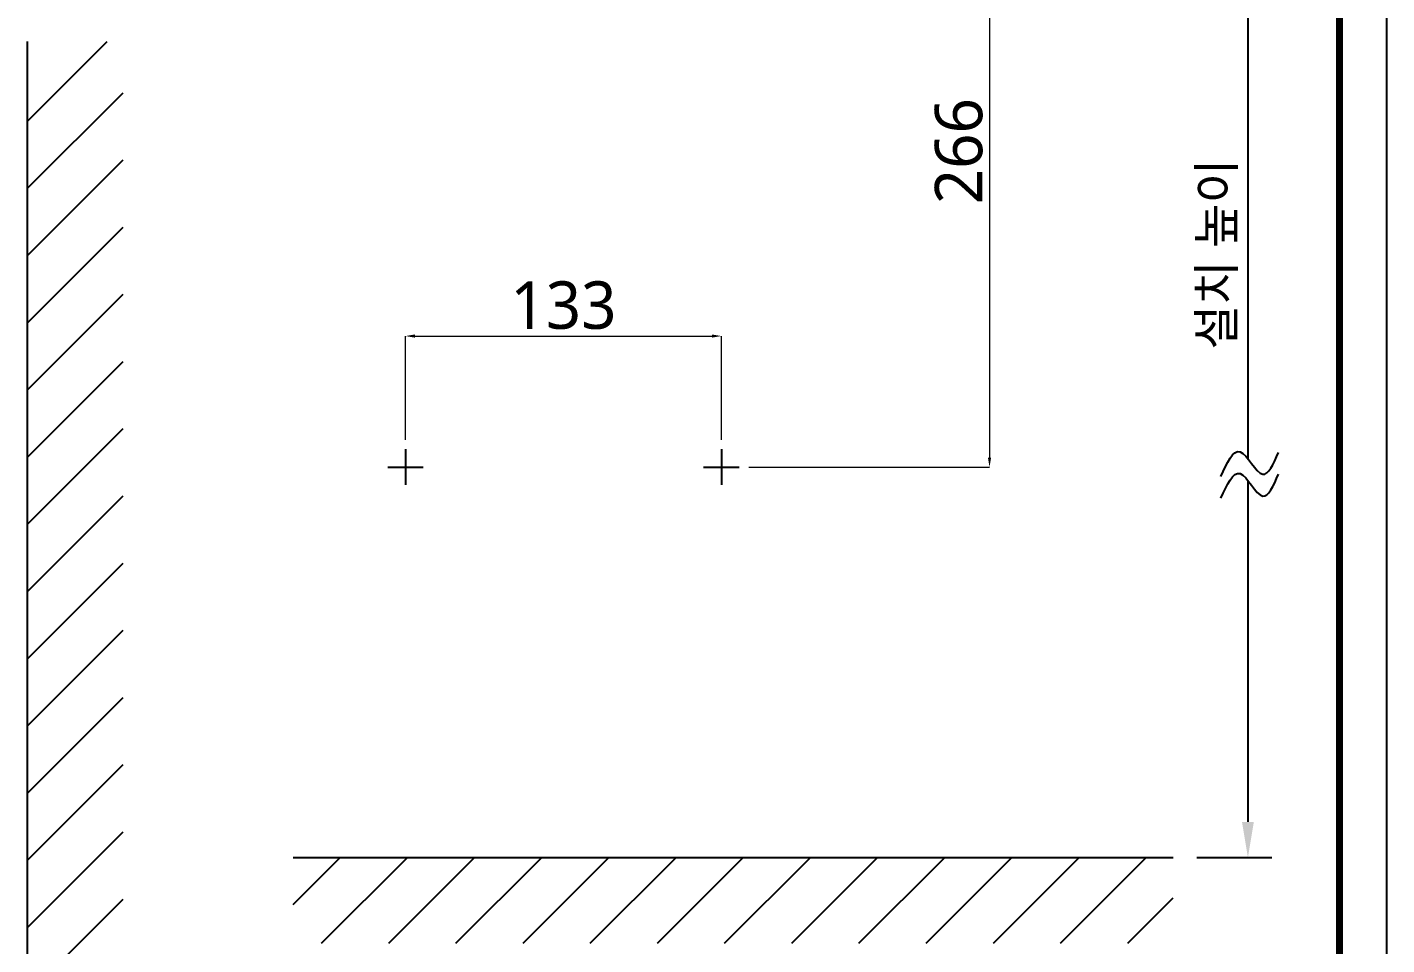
# Model space of a CAD drawing. Extents: x 13890 to 15123, y -7879 to -6976.
# Drawn here: x 14550 to 15123, y -7577 to -7191 of the extents above; entities that cross this region are included whole.
import ezdxf

# ---------------------------------------------------------------- set-up
doc = ezdxf.new("R2010")
doc.units = 0
doc.header["$LTSCALE"] = 10
doc.header["$MEASUREMENT"] = 0
doc.header["$PDMODE"] = 3
doc.header["$PDSIZE"] = -10
doc.layers.get('0').update_dxf_attribs({"linetype": 'CONTINUOUS'})
doc.layers.get('DEFPOINTS').update_dxf_attribs({"linetype": 'CONTINUOUS'})
doc.layers.add('BODY', color=7, linetype='CONTINUOUS')
doc.styles.add('Daelim Dimension', font='')
doc.styles.get('Daelim Dimension').set_extended_font_data('NanumGothic')
doc.dimstyles.new('DEFAULT', dxfattribs={"dimscale": 2, "dimtxt": 2, "dimasz": 2, "dimexe": 0, "dimexo": 2, "dimgap": 1, "dimtad": 1, "dimdec": 1, "dimzin": 9, "dimdsep": 46, "dimtxsty": 'Daelim Dimension', "dimcen": 0.5, "dimclrd": 252, "dimclre": 252, "dimclrt": 3, "dimadec": 1, "dimazin": 0, "dimtfac": 1, "dimtdec": 1, "dimtix": 1, "dimtmove": 0, "dimatfit": 3, "dimfxl": 1, "dimtolj": 1, "dimtzin": 1, "dimlwd": 9, "dimlwe": 9, "dimarcsym": 0})

# ---------------------------------------------------------------- blocks, each defined once
blk = doc.blocks.new('*D8')
at = {"layer": 'BODY', "color": 5, "lineweight": 9, "ltscale": 0.7, "transparency": 16777216}
for p, q in [((14843.96, -7109.96), (14955.37, -7109.96)), ((14955.37, -7113.96), (14955.37, -7371.96)), ((14853.96, -7375.96), (14955.37, -7375.96))]:
    blk.add_line(p, q, dxfattribs=at)
at = {"layer": 'BODY', "color": 5, "ltscale": 0.7, "transparency": 16777216}
for points in [[(14954.7, -7113.96), (14956.04, -7113.96), (14955.37, -7109.96)], [(14954.7, -7371.96), (14956.04, -7371.96), (14955.37, -7375.96)]]:
    blk.add_solid(points, dxfattribs=at)
at = {"layer": 'DEFPOINTS', "color": 0, "ltscale": 0.7, "transparency": 16777216}
for p in [(14839.96, -7109.96), (14849.96, -7375.96), (14955.37, -7375.96)]:
    blk.add_point(p, dxfattribs=at)
at = {"layer": 'BODY', "color": 7, "ltscale": 0.7, "transparency": 16777216, "insert": (14942.48, -7242.96), "char_height": 20, "attachment_point": 5, "rotation": 90, "style": 'Daelim Dimension'}
blk.add_mtext('\\A1;266', dxfattribs=at)
blk = doc.blocks.new('*D9')
at = {"layer": 'BODY', "color": 5, "lineweight": 9, "ltscale": 0.7, "transparency": 16777216}
for p, q in [((14709.46, -7364.46), (14709.46, -7320.79)), ((14713.46, -7320.79), (14838.46, -7320.79)), ((14842.46, -7364.46), (14842.46, -7320.79))]:
    blk.add_line(p, q, dxfattribs=at)
at = {"layer": 'BODY', "color": 5, "ltscale": 0.7, "transparency": 16777216}
for points in [[(14713.46, -7320.12), (14713.46, -7321.46), (14709.46, -7320.79)], [(14838.46, -7320.12), (14838.46, -7321.46), (14842.46, -7320.79)]]:
    blk.add_solid(points, dxfattribs=at)
at = {"layer": 'DEFPOINTS', "color": 0, "ltscale": 0.7, "transparency": 16777216}
for p in [(14842.46, -7320.79), (14709.46, -7368.46), (14842.46, -7368.46)]:
    blk.add_point(p, dxfattribs=at)
at = {"layer": 'BODY', "color": 7, "ltscale": 0.7, "transparency": 16777216, "insert": (14775.96, -7307.89), "char_height": 20, "attachment_point": 5, "style": 'Daelim Dimension'}
blk.add_mtext('\\A1;133', dxfattribs=at)

msp = doc.modelspace()

# ---------------------------------------------------------------- linework, layer by layer
for p, q in [((14550.18, -7230.46), (14583.84, -7196.79)), ((14550.18, -7196.79), (14550.18, -7801.22)), ((14550.18, -7258.74), (14590.57, -7218.35)), ((14550.18, -7287.03), (14590.57, -7246.63)), ((14550.18, -7315.31), (14590.57, -7274.92)), ((14550.18, -7343.59), (14590.57, -7303.2)), ((14550.18, -7371.88), (14590.57, -7331.49)), ((14550.18, -7400.16), (14590.57, -7359.77)), ((14709.46, -7368.46), (14709.46, -7383.46)), ((14842.46, -7368.46), (14842.46, -7383.46)), ((14701.96, -7375.96), (14716.96, -7375.96)), ((14834.96, -7375.96), (14849.96, -7375.96)), ((15064.18, -7381.62), (15064.18, -7525.28)), ((14550.18, -7428.45), (14590.57, -7388.05)), ((14550.18, -7456.73), (14590.57, -7416.34)), ((14550.18, -7485.02), (14590.57, -7444.62)), ((14550.18, -7513.3), (14590.57, -7472.91)), ((14550.18, -7541.58), (14590.57, -7501.19)), ((14550.18, -7569.87), (14590.57, -7529.48)), ((14662.12, -7560.13), (14681.97, -7540.28)), ((14662.12, -7540.28), (15032.67, -7540.28)), ((14674.13, -7576.4), (14710.25, -7540.28)), ((14702.42, -7576.4), (14738.53, -7540.28)), ((14730.7, -7576.4), (14766.82, -7540.28)), ((14758.99, -7576.4), (14795.1, -7540.28)), ((14787.27, -7576.4), (14823.39, -7540.28)), ((14815.56, -7576.4), (14851.67, -7540.28)), ((14843.84, -7576.4), (14879.96, -7540.28)), ((14872.12, -7576.4), (14908.24, -7540.28)), ((14900.41, -7576.4), (14936.52, -7540.28)), ((14928.69, -7576.4), (14964.81, -7540.28)), ((14956.98, -7576.4), (14993.09, -7540.28)), ((14985.26, -7576.4), (15021.38, -7540.28)), ((15042.67, -7540.28), (15074.18, -7540.28)), ((14550.18, -7598.15), (14590.57, -7557.76)), ((15013.55, -7576.4), (15032.67, -7557.27))]:
    msp.add_line(p, q)
at = {"ltscale": 0.5}
msp.add_lwpolyline([(13890.45, -7878.62), (15122.66, -7878.62), (15122.66, -6975.76), (13890.45, -6975.76)], close=True, dxfattribs=at)
at = {"color": 5, "linetype": 'ByBlock', "lineweight": 200, "const_width": 2.84}
msp.add_lwpolyline([(13910.26, -7839.96), (15102.73, -7839.96), (15102.73, -6996.72), (13910.26, -6996.72)], close=True, dxfattribs=at)
for points in [[(15052.78, -7379.89), (15060.91, -7369.5), (15070.4, -7378.98), (15077.01, -7369.79)], [(15052.78, -7389.09), (15060.91, -7378.7), (15070.4, -7388.18), (15077.01, -7378.98)]]:
    msp.add_spline(points, degree=3)
msp.add_solid([(15061.68, -7525.28), (15066.68, -7525.28), (15064.18, -7540.28)])
at = {"layer": 'BODY', "ltscale": 0.7}
msp.add_line((15064.18, -7124.96), (15064.18, -7372.42), dxfattribs=at)

# ---------------------------------------------------------------- texts
at = {"layer": 'BODY', "ltscale": 0.7, "insert": (15051.68, -7286.32), "char_height": 15, "attachment_point": 5, "rotation": 90, "style": 'Daelim Dimension'}
msp.add_mtext('\\A1;설치 높이', dxfattribs=at)

# ---------------------------------------------------------------- dimensions: what is measured, and where the dimension line sits
at = {"layer": 'BODY', "ltscale": 0.7}
dim = msp.add_linear_dim(base=(14955.37, -7375.96), p1=(14839.96, -7109.96), p2=(14849.96, -7375.96), angle=90, dimstyle='DEFAULT', override={"dimtxt": 10, "dimclrd": 5, "dimclre": 5, "dimclrt": 7}, dxfattribs=at)
dim.commit()
dim.dimension.update_dxf_attribs({"geometry": '*D8', "text_midpoint": (14955.37, -7242.96), "dimtype": 160})
dim = msp.add_linear_dim(base=(14842.46, -7320.79), p1=(14709.46, -7368.46), p2=(14842.46, -7368.46), dimstyle='DEFAULT', override={"dimtxt": 10, "dimclrd": 5, "dimclre": 5, "dimclrt": 7}, dxfattribs=at)
dim.commit()
dim.dimension.update_dxf_attribs({"geometry": '*D9', "text_midpoint": (14775.96, -7320.79), "dimtype": 160})

doc.saveas('drawing.dxf')
